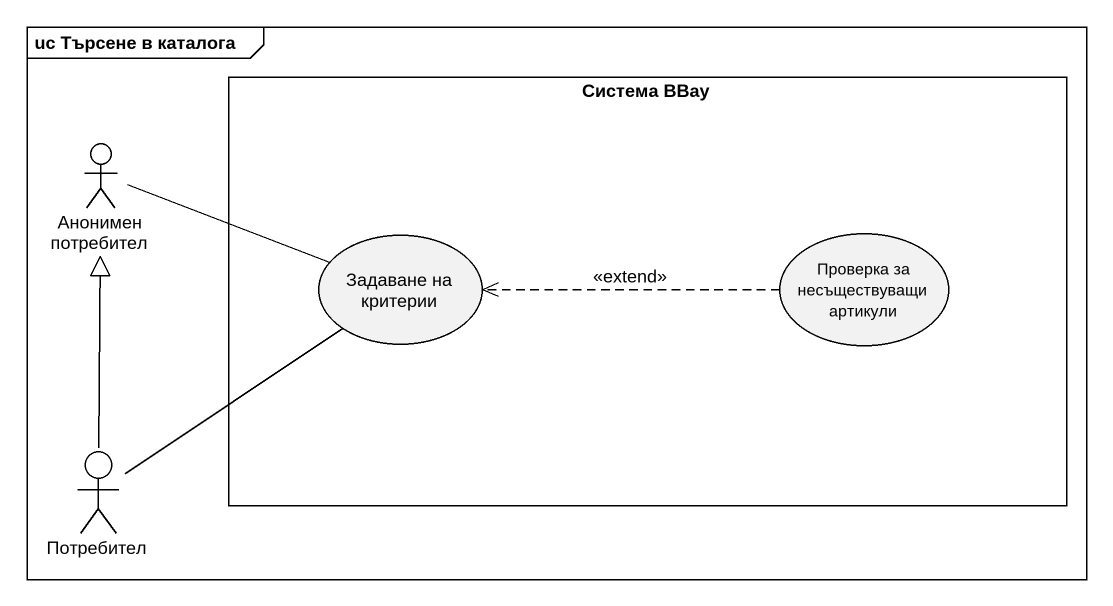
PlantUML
@startuml
mainframe uc Търсене в каталога
rectangle "Система BBay" as Система_BBay {
  usecase "Задаване на критерии" as Задаване_на_критерии
  usecase "Проверка за несъществуващи артикули" as Проверка_за_несъществуващи
}
actor "Анонимен потребител" as Анонимен_потребител
actor Потребител
Анонимен_потребител -right- Задаване_на_критерии
Проверка_за_несъществуващи .left.> Задаване_на_критерии : <<extend>>
Потребител -up-|> Анонимен_потребител
Потребител -up- Задаване_на_критерии
@enduml
